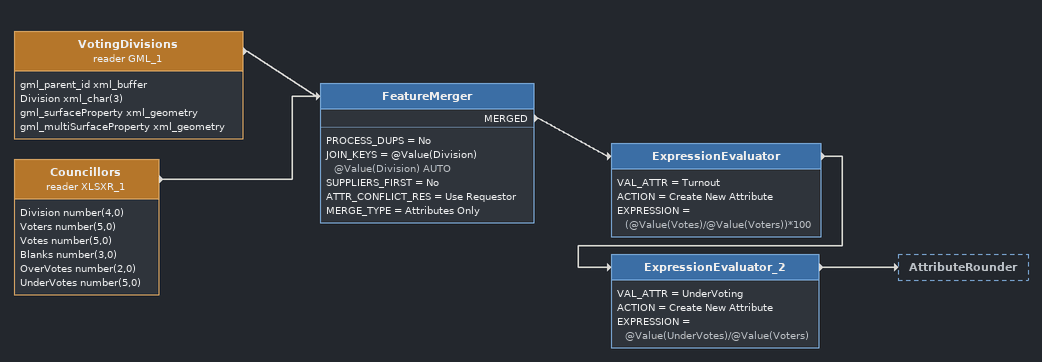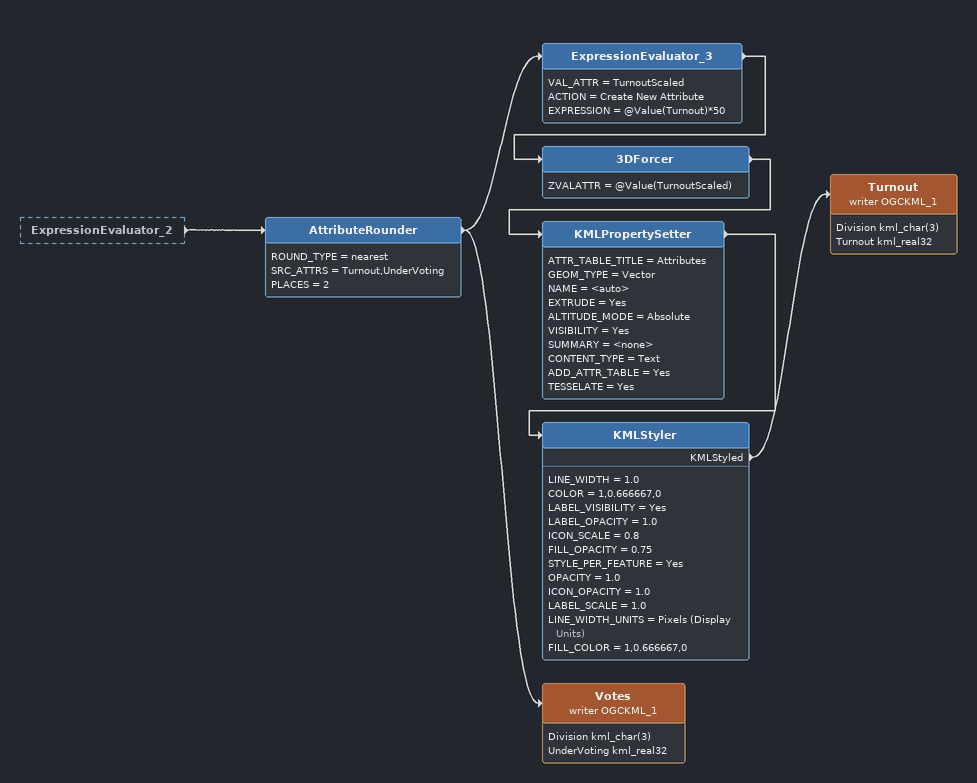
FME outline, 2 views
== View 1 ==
VotingDivisions (reader GML_1)
    attributes: gml_parent_id xml_buffer, Division xml_char(3), gml_surfaceProperty xml_geometry, gml_multiSurfaceProperty xml_geometry
    -> FeatureMerger
Councillors (reader XLSXR_1)
    attributes: Division number(4,0), Voters number(5,0), Votes number(5,0), Blanks number(3,0), OverVotes number(2,0), UnderVotes number(5,0)
    -> FeatureMerger
FeatureMerger
    PROCESS_DUPS = No
    JOIN_KEYS = @Value(Division) @Value(Division) AUTO
    SUPPLIERS_FIRST = No
    ATTR_CONFLICT_RES = Use Requestor
    MERGE_TYPE = Attributes Only
    MERGED -> ExpressionEvaluator
ExpressionEvaluator
    VAL_ATTR = Turnout
    ACTION = Create New Attribute
    EXPRESSION = (@Value(Votes)/@Value(Voters))*100
    -> ExpressionEvaluator_2
ExpressionEvaluator_2
    VAL_ATTR = UnderVoting
    ACTION = Create New Attribute
    EXPRESSION = @Value(UnderVotes)/@Value(Voters)
    -> AttributeRounder

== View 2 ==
ExpressionEvaluator_2 [outside]
    -> AttributeRounder
AttributeRounder
    ROUND_TYPE = nearest
    SRC_ATTRS = Turnout,UnderVoting
    PLACES = 2
    -> ExpressionEvaluator_3
    -> Votes (writer OGCKML_1)
ExpressionEvaluator_3
    VAL_ATTR = TurnoutScaled
    ACTION = Create New Attribute
    EXPRESSION = @Value(Turnout)*50
    -> 3DForcer
3DForcer
    ZVALATTR = @Value(TurnoutScaled)
    -> KMLPropertySetter
KMLPropertySetter
    ATTR_TABLE_TITLE = Attributes
    GEOM_TYPE = Vector
    NAME = <auto>
    EXTRUDE = Yes
    ALTITUDE_MODE = Absolute
    VISIBILITY = Yes
    SUMMARY = <none>
    CONTENT_TYPE = Text
    ADD_ATTR_TABLE = Yes
    TESSELATE = Yes
    -> KMLStyler
KMLStyler
    LINE_WIDTH = 1.0
    COLOR = 1,0.666667,0
    LABEL_VISIBILITY = Yes
    LABEL_OPACITY = 1.0
    ICON_SCALE = 0.8
    FILL_OPACITY = 0.75
    STYLE_PER_FEATURE = Yes
    OPACITY = 1.0
    ICON_OPACITY = 1.0
    LABEL_SCALE = 1.0
    LINE_WIDTH_UNITS = Pixels (Display Units)
    FILL_COLOR = 1,0.666667,0
    KMLStyled -> Turnout (writer OGCKML_1)
Turnout (writer OGCKML_1)
    attributes: Division kml_char(3), Turnout kml_real32
Votes (writer OGCKML_1)
    attributes: Division kml_char(3), UnderVoting kml_real32
